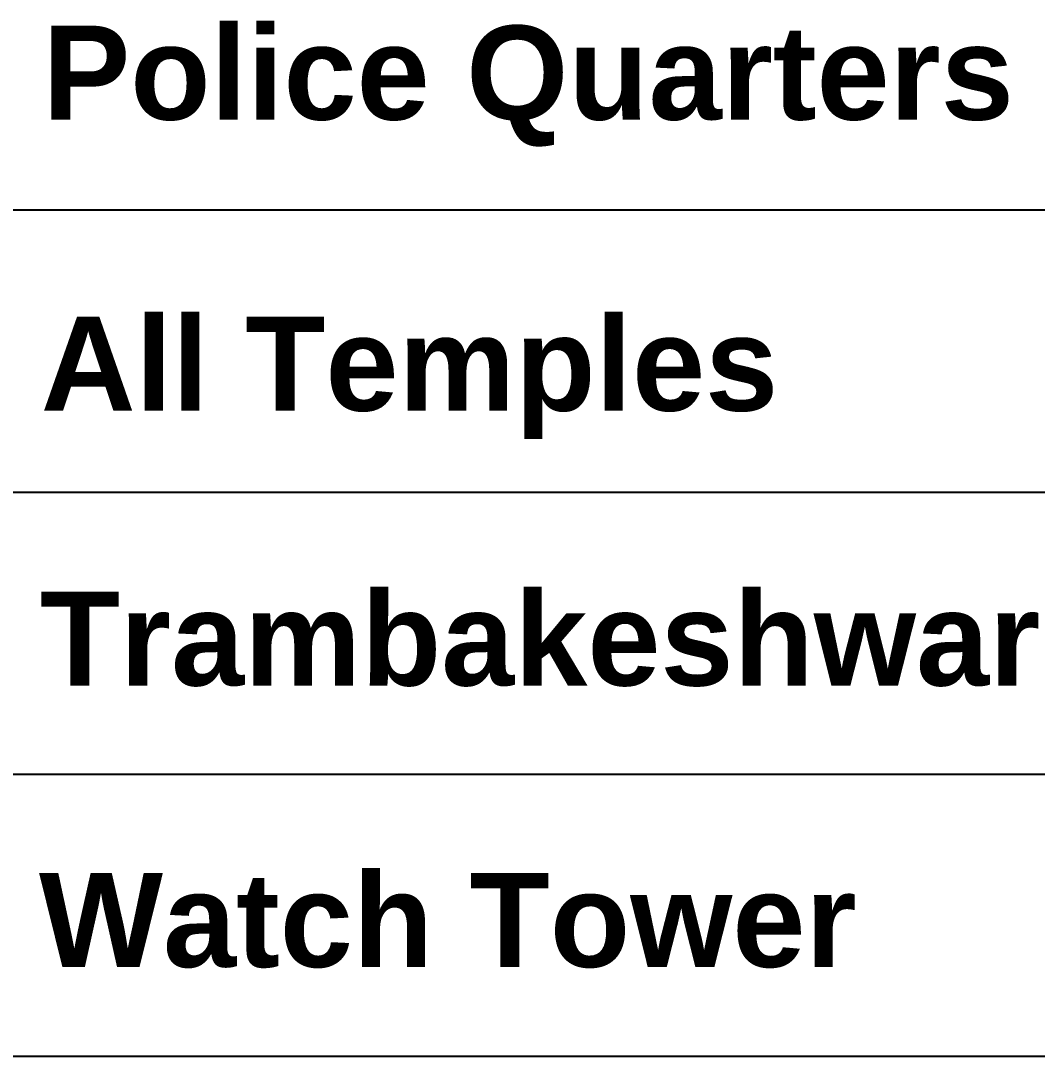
# Model space of a CAD drawing. Header units: metres. Extents: x 125.25 to 127.94, y 109.47 to 110.92.
# Drawn here: x 126.5327 to 126.6407, y 109.7337 to 109.8438 of the extents above; entities that cross this region are included whole.
import ezdxf

# ---------------------------------------------------------------- set-up
doc = ezdxf.new("R2010")
doc.units = ezdxf.units.M
doc.linetypes.add('DASHEDX2', pattern=[38.1, 25.4, -12.7])
doc.styles.get("Standard").update_dxf_attribs({"font": 'arial.ttf'})

msp = doc.modelspace()

# ---------------------------------------------------------------- linework, layer by layer
at = {"color": 18, "linetype": 'DASHEDX2', "true_color": 0x000000}
for p, q in [((126.44562, 109.82365), (126.75222, 109.82365)), ((126.44562, 109.79365), (126.75222, 109.79365)), ((126.44562, 109.76365), (126.75222, 109.76365)), ((126.44562, 109.73365), (126.75222, 109.73365))]:
    msp.add_line(p, q, dxfattribs=at)

# ---------------------------------------------------------------- texts
at = {"color": 18, "true_color": 0x000000, "char_height": 0.01, "width": 0.5671065, "attachment_point": 1}
for s, insert in [('{\\fArial|b1|i0|c0|p34;Police Quarters}', (126.535, 109.84324)), ('{\\fArial|b1|i0|c0|p34;All Temples}', (126.5348, 109.81229)), ('{\\fArial|b1|i0|c0|p34;Trambakeshwar Main Temple}', (126.53469, 109.78307)), ('{\\fArial|b1|i0|c0|p34;Watch Tower}', (126.53461, 109.75314))]:
    msp.add_mtext(s, dxfattribs=dict(at, insert=insert))

doc.saveas('drawing.dxf')
